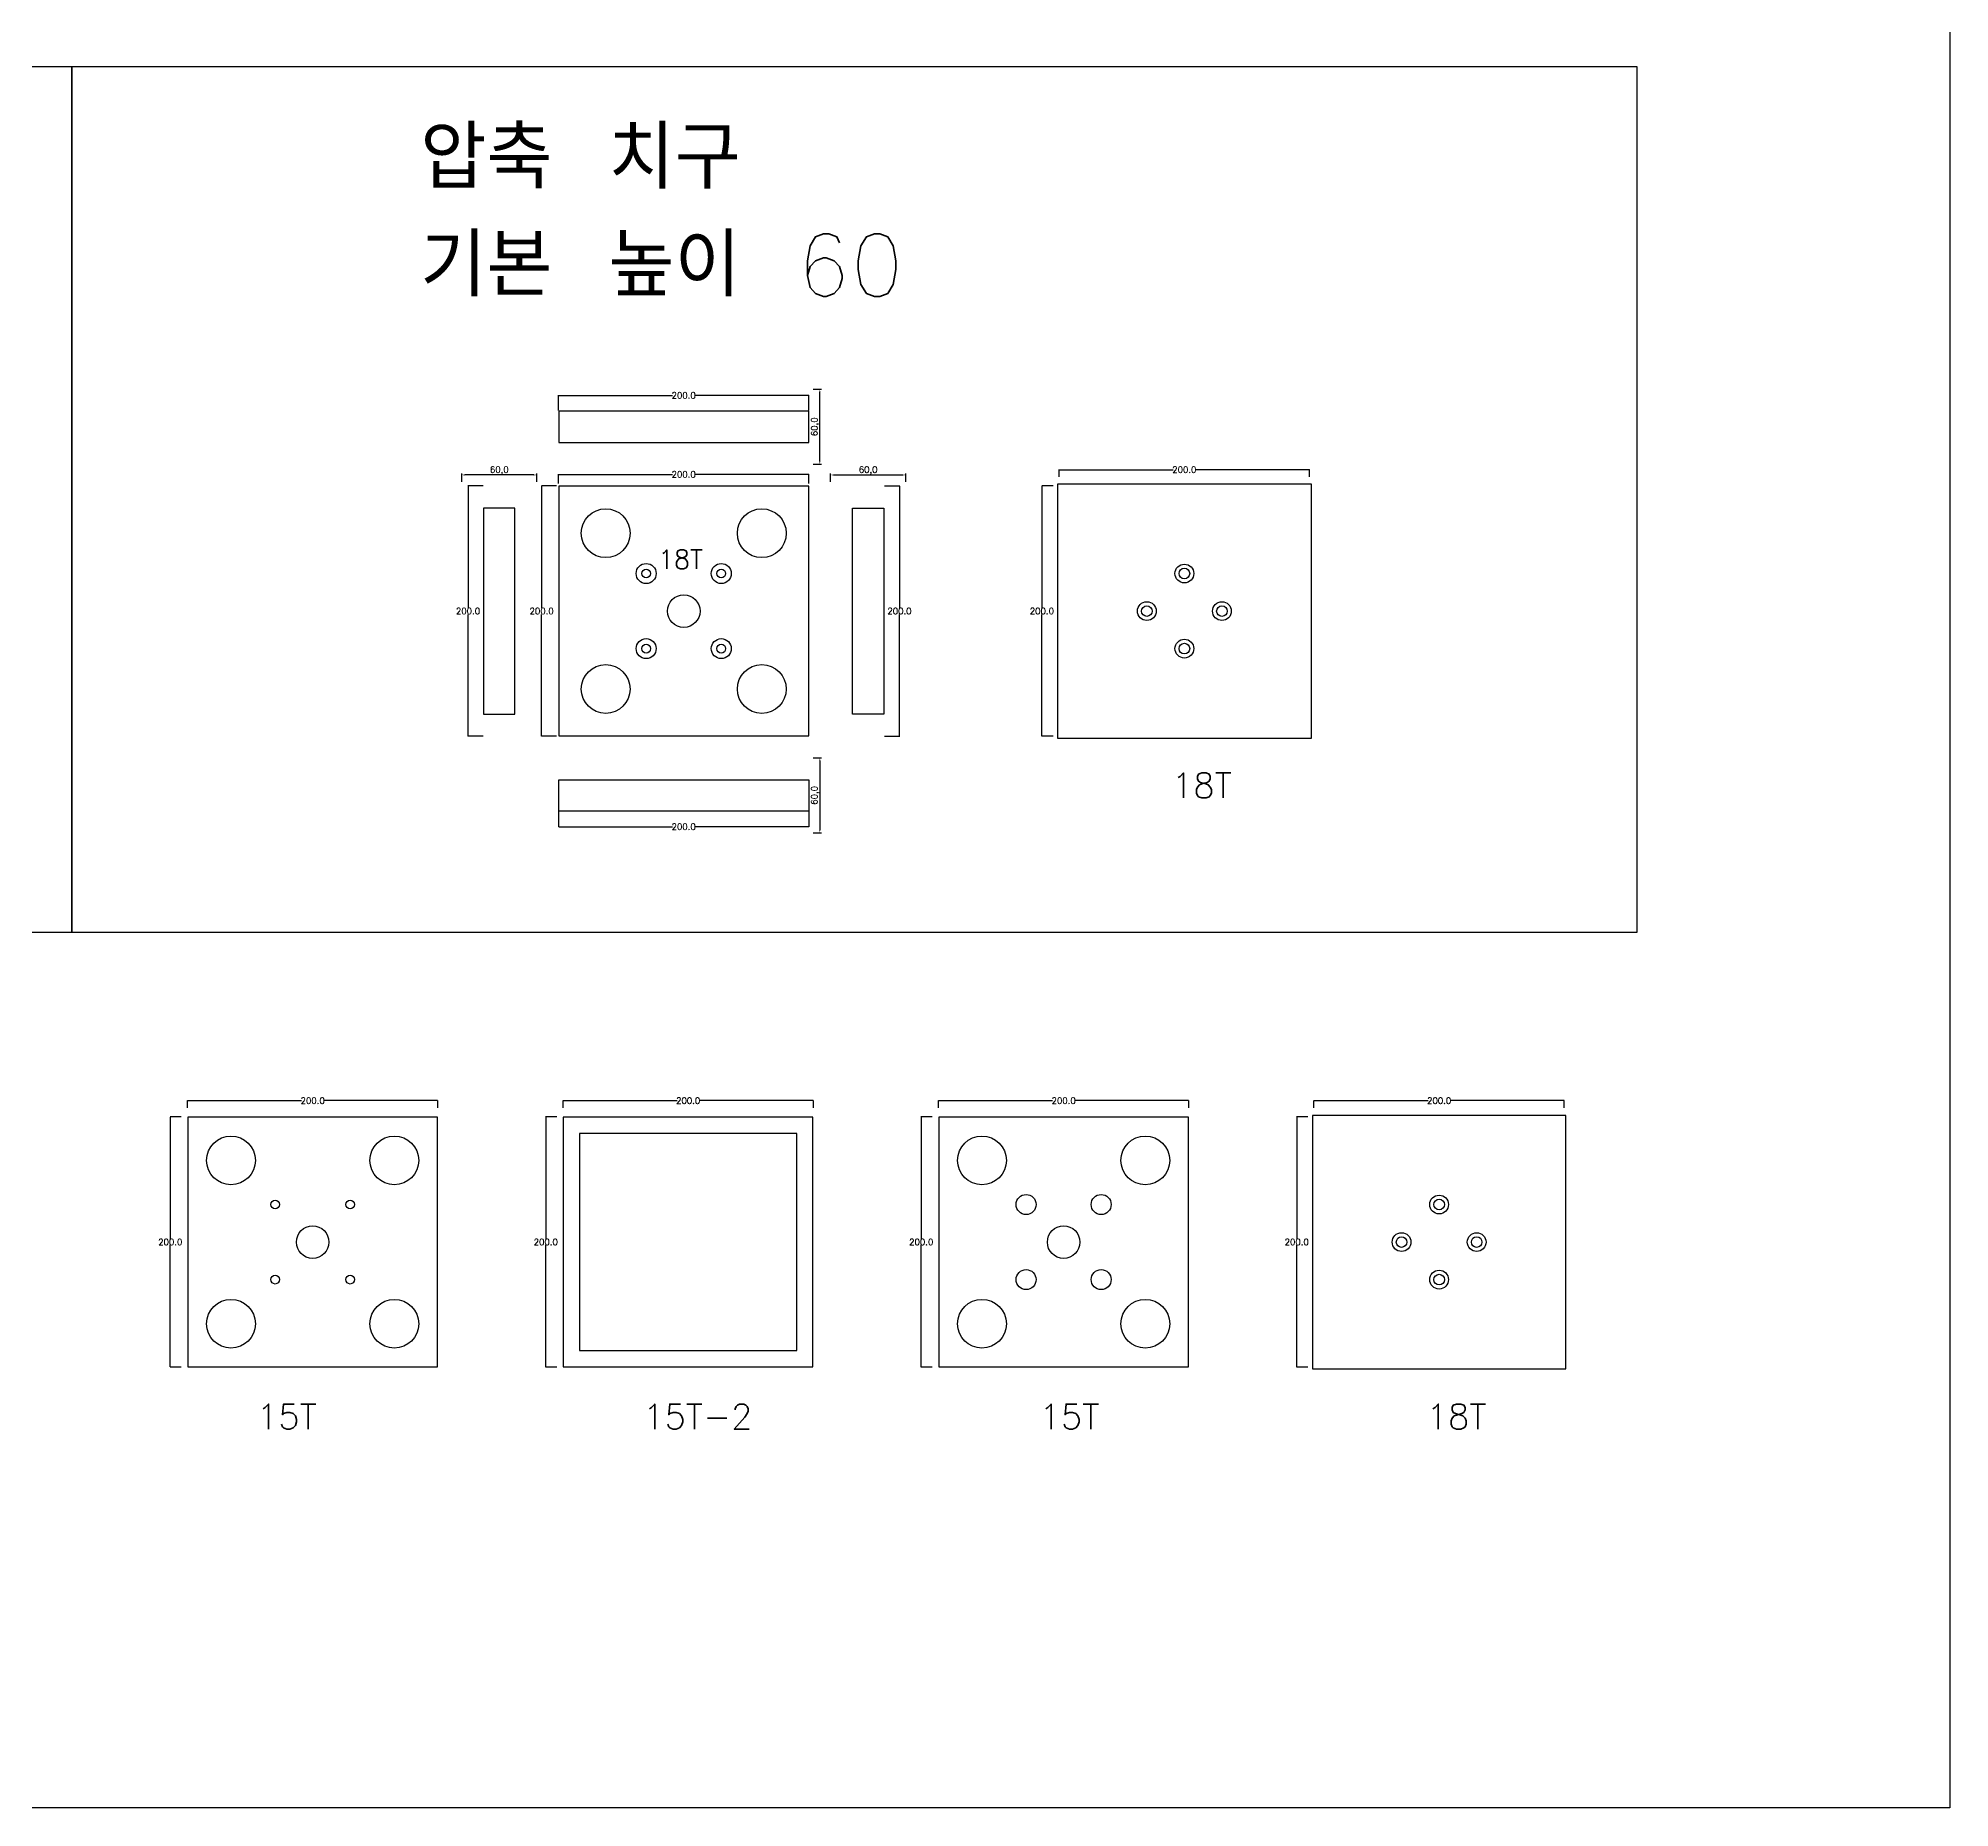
# Model space of a CAD drawing. Header units: millimetres. Extents: x -25 to 19775, y 172 to 9172.
# Drawn here: x 18248 to 19775, y 172 to 1586 of the extents above; entities that cross this region are included whole.
import ezdxf

# ---------------------------------------------------------------- set-up
doc = ezdxf.new("R2010")
doc.units = ezdxf.units.MM
for name, color, linetype in [('TEXT', 7, 'Continuous'), ('볼트 구멍', 7, 'Continuous'), ('치구', 7, 'Continuous'), ('치수', 7, 'Continuous')]:
    doc.layers.add(name, color=color, linetype=linetype)
doc.styles.get("Standard").update_dxf_attribs({"font": 'txt.shx', "bigfont": 'whgtxt.shx'})
doc.dimstyles.new('ISO-25', dxfattribs={"dimtxt": 2.5, "dimasz": 2.5, "dimexe": 1.25, "dimexo": 0.625, "dimtad": 1, "dimtxsty": 'Standard', "dimcen": 2.5, "dimadec": 0, "dimazin": 0, "dimtfac": 1, "dimtmove": 0, "dimatfit": 3, "dimfxl": 0, "dimarcsym": 0})
doc.dimstyles.get("Standard").update_dxf_attribs({"dimtxt": 7, "dimasz": 0.18, "dimexe": 0.18, "dimexo": 0.0625, "dimgap": 0.09, "dimtad": 0, "dimtih": 1, "dimtoh": 1, "dimdec": 1, "dimzin": 0, "dimdsep": 46, "dimtxsty": 'Standard', "dimcen": 0.09, "dimadec": 0, "dimazin": 0, "dimtfac": 1, "dimtdec": 1, "dimtofl": 0, "dimtmove": 0, "dimatfit": 3, "dimfxl": 0, "dimtolj": 1, "dimtzin": 0, "dimarcsym": 0})

# ---------------------------------------------------------------- blocks, each defined once
blk = doc.blocks.new('*D177')
at = {"layer": 'Defpoints', "color": 0}
for p in [(18866.7, 1305.2), (18872.7, 1305.2), (18866.7, 1245.2)]:
    blk.add_point(p, dxfattribs=at)
at = {"layer": '치수', "color": 0, "lineweight": -2}
for p, q in [((18867.3, 1305.2), (18873.9, 1305.2)), ((18872.7, 1247.7), (18872.7, 1302.7)), ((18867.3, 1245.2), (18873.9, 1245.2))]:
    blk.add_line(p, q, dxfattribs=at)
at = {"layer": '치수', "color": 0}
for points in [[(18872.2, 1302.7), (18873.1, 1302.7), (18872.7, 1305.2)], [(18872.2, 1247.7), (18873.1, 1247.7), (18872.7, 1245.2)]]:
    blk.add_solid(points, dxfattribs=at)
at = {"layer": '치수', "color": 0, "insert": (18869.1, 1275.2), "char_height": 5, "attachment_point": 5, "rotation": 90}
blk.add_mtext('60,0', dxfattribs=at)
blk = doc.blocks.new('*D179')
at = {"layer": 'Defpoints', "color": 0}
for p in [(18663.9, 967.7), (18863.9, 967.7), (18663.9, 955.6)]:
    blk.add_point(p, dxfattribs=at)
at = {"layer": '치수', "color": 0, "lineweight": -2}
for p, q in [((18663.9, 967.7), (18663.9, 955.5)), ((18863.9, 967.7), (18863.9, 955.5)), ((18664.1, 955.6), (18755.1, 955.6)), ((18863.8, 955.6), (18772.8, 955.6))]:
    blk.add_line(p, q, dxfattribs=at)
at = {"layer": '치수', "color": 0}
for points in [[(18664.1, 955.7), (18664.1, 955.6), (18663.9, 955.6)], [(18863.8, 955.7), (18863.8, 955.6), (18863.9, 955.6)]]:
    blk.add_solid(points, dxfattribs=at)
at = {"layer": '치수', "color": 0, "insert": (18763.9, 955.6), "char_height": 5, "attachment_point": 5}
blk.add_mtext('\\A1;200.0', dxfattribs=at)
blk = doc.blocks.new('*D180')
at = {"layer": 'Defpoints', "color": 0}
for p in [(18863.9, 1237.1), (18663.9, 1229.7), (18863.9, 1229.7)]:
    blk.add_point(p, dxfattribs=at)
at = {"layer": '치수', "color": 0, "lineweight": -2}
for p, q in [((18663.9, 1229.8), (18663.9, 1237.3)), ((18664.1, 1237.1), (18755.1, 1237.1)), ((18863.8, 1237.1), (18772.8, 1237.1)), ((18863.9, 1229.8), (18863.9, 1237.3))]:
    blk.add_line(p, q, dxfattribs=at)
at = {"layer": '치수', "color": 0}
for points in [[(18664.1, 1237.2), (18664.1, 1237.1), (18663.9, 1237.1)], [(18863.8, 1237.2), (18863.8, 1237.1), (18863.9, 1237.1)]]:
    blk.add_solid(points, dxfattribs=at)
at = {"layer": '치수', "color": 0, "insert": (18763.9, 1237.1), "char_height": 5, "attachment_point": 5}
blk.add_mtext('\\A1;200.0', dxfattribs=at)
blk = doc.blocks.new('*D181')
at = {"layer": 'Defpoints', "color": 0}
for p in [(18867.5, 736.8), (18667.5, 730.9), (18867.5, 730.9)]:
    blk.add_point(p, dxfattribs=at)
at = {"layer": '치수', "color": 0, "lineweight": -2}
for p, q in [((18667.5, 731), (18667.5, 737)), ((18667.6, 736.8), (18758.6, 736.8)), ((18867.3, 736.8), (18776.3, 736.8)), ((18867.5, 731), (18867.5, 737))]:
    blk.add_line(p, q, dxfattribs=at)
at = {"layer": '치수', "color": 0}
for points in [[(18667.6, 736.8), (18667.6, 736.7), (18667.5, 736.8)], [(18867.3, 736.8), (18867.3, 736.7), (18867.5, 736.8)]]:
    blk.add_solid(points, dxfattribs=at)
at = {"layer": '치수', "color": 0, "insert": (18767.5, 736.8), "char_height": 5, "attachment_point": 5}
blk.add_mtext('\\A1;200.0', dxfattribs=at)
blk = doc.blocks.new('*D182')
at = {"layer": 'Defpoints', "color": 0}
for p in [(18362.6, 723.8), (18353.7, 523.8), (18362.6, 523.8)]:
    blk.add_point(p, dxfattribs=at)
at = {"layer": '치수', "color": 0, "lineweight": -2}
for p, q in [((18362.5, 723.8), (18353.5, 723.8)), ((18353.7, 723.6), (18353.7, 626.4)), ((18353.7, 524), (18353.7, 621.2)), ((18362.5, 523.8), (18353.5, 523.8))]:
    blk.add_line(p, q, dxfattribs=at)
at = {"layer": '치수', "color": 0}
for points in [[(18353.6, 723.6), (18353.7, 723.6), (18353.7, 723.8)], [(18353.6, 524), (18353.7, 524), (18353.7, 523.8)]]:
    blk.add_solid(points, dxfattribs=at)
at = {"layer": '치수', "color": 0, "insert": (18353.7, 623.8), "char_height": 5, "attachment_point": 5}
blk.add_mtext('\\A1;200.0', dxfattribs=at)
blk = doc.blocks.new('*D183')
at = {"layer": 'Defpoints', "color": 0}
for p in [(18662.6, 723.8), (18653.7, 523.8), (18662.6, 523.8)]:
    blk.add_point(p, dxfattribs=at)
at = {"layer": '치수', "color": 0, "lineweight": -2}
for p, q in [((18662.5, 723.8), (18653.5, 723.8)), ((18653.7, 723.6), (18653.7, 626.4)), ((18653.7, 524), (18653.7, 621.2)), ((18662.5, 523.8), (18653.5, 523.8))]:
    blk.add_line(p, q, dxfattribs=at)
at = {"layer": '치수', "color": 0}
for points in [[(18653.6, 723.6), (18653.7, 723.6), (18653.7, 723.8)], [(18653.6, 524), (18653.7, 524), (18653.7, 523.8)]]:
    blk.add_solid(points, dxfattribs=at)
at = {"layer": '치수', "color": 0, "insert": (18653.7, 623.8), "char_height": 5, "attachment_point": 5}
blk.add_mtext('\\A1;200.0', dxfattribs=at)
blk = doc.blocks.new('*D194')
at = {"layer": 'Defpoints', "color": 0}
for p in [(18586.6, 1236.7), (18586.6, 1230.7), (18646.6, 1230.7)]:
    blk.add_point(p, dxfattribs=at)
at = {"layer": '치수', "color": 0, "lineweight": -2}
for p, q in [((18586.6, 1231.3), (18586.6, 1237.9)), ((18646.6, 1231.3), (18646.6, 1237.9)), ((18644.1, 1236.7), (18589.1, 1236.7))]:
    blk.add_line(p, q, dxfattribs=at)
at = {"layer": '치수', "color": 0}
for points in [[(18589.1, 1237.1), (18589.1, 1236.2), (18586.6, 1236.7)], [(18644.1, 1237.1), (18644.1, 1236.2), (18646.6, 1236.7)]]:
    blk.add_solid(points, dxfattribs=at)
at = {"layer": '치수', "color": 0, "insert": (18616.6, 1240.2), "char_height": 5, "attachment_point": 5}
blk.add_mtext('60,0', dxfattribs=at)
blk = doc.blocks.new('*D196')
at = {"layer": 'Defpoints', "color": 0}
for p in [(18603.6, 1227.9), (18591.6, 1027.9), (18603.6, 1027.9)]:
    blk.add_point(p, dxfattribs=at)
at = {"layer": '치수', "color": 0, "lineweight": -2}
for p, q in [((18603.6, 1227.9), (18591.4, 1227.9)), ((18591.6, 1227.7), (18591.6, 1130.5)), ((18591.6, 1028.1), (18591.6, 1125.3)), ((18603.6, 1027.9), (18591.4, 1027.9))]:
    blk.add_line(p, q, dxfattribs=at)
at = {"layer": '치수', "color": 0}
for points in [[(18591.5, 1227.7), (18591.6, 1227.7), (18591.6, 1227.9)], [(18591.5, 1028.1), (18591.6, 1028.1), (18591.6, 1027.9)]]:
    blk.add_solid(points, dxfattribs=at)
at = {"layer": '치수', "color": 0, "insert": (18591.6, 1127.9), "char_height": 5, "attachment_point": 5}
blk.add_mtext('\\A1;200.0', dxfattribs=at)
blk = doc.blocks.new('*D197')
at = {"layer": 'Defpoints', "color": 0}
for p in [(18662.5, 1227.9), (18650.4, 1027.9), (18662.5, 1027.9)]:
    blk.add_point(p, dxfattribs=at)
at = {"layer": '치수', "color": 0, "lineweight": -2}
for p, q in [((18662.4, 1227.9), (18650.2, 1227.9)), ((18650.4, 1227.7), (18650.4, 1130.5)), ((18650.4, 1028.1), (18650.4, 1125.3)), ((18662.4, 1027.9), (18650.2, 1027.9))]:
    blk.add_line(p, q, dxfattribs=at)
at = {"layer": '치수', "color": 0}
for points in [[(18650.4, 1227.7), (18650.4, 1227.7), (18650.4, 1227.9)], [(18650.4, 1028.1), (18650.4, 1028.1), (18650.4, 1027.9)]]:
    blk.add_solid(points, dxfattribs=at)
at = {"layer": '치수', "color": 0, "insert": (18650.4, 1127.9), "char_height": 5, "attachment_point": 5}
blk.add_mtext('\\A1;200.0', dxfattribs=at)
blk = doc.blocks.new('*D199')
at = {"layer": 'Defpoints', "color": 0}
for p in [(18567.5, 736.8), (18367.5, 730.9), (18567.5, 730.9)]:
    blk.add_point(p, dxfattribs=at)
at = {"layer": '치수', "color": 0, "lineweight": -2}
for p, q in [((18367.5, 731), (18367.5, 737)), ((18367.6, 736.8), (18458.6, 736.8)), ((18567.3, 736.8), (18476.3, 736.8)), ((18567.5, 731), (18567.5, 737))]:
    blk.add_line(p, q, dxfattribs=at)
at = {"layer": '치수', "color": 0}
for points in [[(18367.6, 736.8), (18367.6, 736.7), (18367.5, 736.8)], [(18567.3, 736.8), (18567.3, 736.7), (18567.5, 736.8)]]:
    blk.add_solid(points, dxfattribs=at)
at = {"layer": '치수', "color": 0, "insert": (18467.5, 736.8), "char_height": 5, "attachment_point": 5}
blk.add_mtext('\\A1;200.0', dxfattribs=at)
blk = doc.blocks.new('*D200')
at = {"layer": 'Defpoints', "color": 0}
for p in [(18962.6, 723.8), (18953.7, 523.8), (18962.6, 523.8)]:
    blk.add_point(p, dxfattribs=at)
at = {"layer": '치수', "color": 0, "lineweight": -2}
for p, q in [((18962.5, 723.8), (18953.5, 723.8)), ((18953.7, 723.6), (18953.7, 626.4)), ((18953.7, 524), (18953.7, 621.2)), ((18962.5, 523.8), (18953.5, 523.8))]:
    blk.add_line(p, q, dxfattribs=at)
at = {"layer": '치수', "color": 0}
for points in [[(18953.6, 723.6), (18953.7, 723.6), (18953.7, 723.8)], [(18953.6, 524), (18953.7, 524), (18953.7, 523.8)]]:
    blk.add_solid(points, dxfattribs=at)
at = {"layer": '치수', "color": 0, "insert": (18953.7, 623.8), "char_height": 5, "attachment_point": 5}
blk.add_mtext('\\A1;200.0', dxfattribs=at)
blk = doc.blocks.new('*D201')
at = {"layer": 'Defpoints', "color": 0}
for p in [(19262.6, 723.8), (19253.7, 523.8), (19262.6, 523.8)]:
    blk.add_point(p, dxfattribs=at)
at = {"layer": '치수', "color": 0, "lineweight": -2}
for p, q in [((19262.5, 723.8), (19253.5, 723.8)), ((19253.7, 723.6), (19253.7, 626.4)), ((19253.7, 524), (19253.7, 621.2)), ((19262.5, 523.8), (19253.5, 523.8))]:
    blk.add_line(p, q, dxfattribs=at)
at = {"layer": '치수', "color": 0}
for points in [[(19253.6, 723.6), (19253.7, 723.6), (19253.7, 723.8)], [(19253.6, 524), (19253.7, 524), (19253.7, 523.8)]]:
    blk.add_solid(points, dxfattribs=at)
at = {"layer": '치수', "color": 0, "insert": (19253.7, 623.8), "char_height": 5, "attachment_point": 5}
blk.add_mtext('\\A1;200.0', dxfattribs=at)
blk = doc.blocks.new('*D202')
at = {"layer": 'Defpoints', "color": 0}
for p in [(18881.3, 1230.7), (18941.3, 1236.7), (18941.3, 1230.7)]:
    blk.add_point(p, dxfattribs=at)
at = {"layer": '치수', "color": 0, "lineweight": -2}
for p, q in [((18881.3, 1231.3), (18881.3, 1237.9)), ((18941.3, 1231.3), (18941.3, 1237.9)), ((18883.8, 1236.7), (18938.8, 1236.7))]:
    blk.add_line(p, q, dxfattribs=at)
at = {"layer": '치수', "color": 0}
for points in [[(18883.8, 1237.1), (18883.8, 1236.2), (18881.3, 1236.7)], [(18938.8, 1237.1), (18938.8, 1236.2), (18941.3, 1236.7)]]:
    blk.add_solid(points, dxfattribs=at)
at = {"layer": '치수', "color": 0, "insert": (18911.3, 1240.2), "char_height": 5, "attachment_point": 5}
blk.add_mtext('60,0', dxfattribs=at)
blk = doc.blocks.new('*D203')
at = {"layer": 'Defpoints', "color": 0}
for p in [(19263.9, 1240.9), (19063.9, 1235), (19263.9, 1235)]:
    blk.add_point(p, dxfattribs=at)
at = {"layer": '치수', "color": 0, "lineweight": -2}
for p, q in [((19063.9, 1235.1), (19063.9, 1241.1)), ((19064.1, 1240.9), (19155.1, 1240.9)), ((19263.8, 1240.9), (19172.8, 1240.9)), ((19263.9, 1235.1), (19263.9, 1241.1))]:
    blk.add_line(p, q, dxfattribs=at)
at = {"layer": '치수', "color": 0}
for points in [[(19064.1, 1240.9), (19064.1, 1240.9), (19063.9, 1240.9)], [(19263.8, 1240.9), (19263.8, 1240.9), (19263.9, 1240.9)]]:
    blk.add_solid(points, dxfattribs=at)
at = {"layer": '치수', "color": 0, "insert": (19163.9, 1240.9), "char_height": 5, "attachment_point": 5}
blk.add_mtext('\\A1;200.0', dxfattribs=at)
blk = doc.blocks.new('*D204')
at = {"layer": 'Defpoints', "color": 0}
for p in [(18866.7, 1010.7), (18866.7, 950.7), (18872.7, 950.7)]:
    blk.add_point(p, dxfattribs=at)
at = {"layer": '치수', "color": 0, "lineweight": -2}
for p, q in [((18867.3, 1010.7), (18873.9, 1010.7)), ((18872.7, 1008.2), (18872.7, 953.2)), ((18867.3, 950.7), (18873.9, 950.7))]:
    blk.add_line(p, q, dxfattribs=at)
at = {"layer": '치수', "color": 0}
for points in [[(18872.2, 1008.2), (18873.1, 1008.2), (18872.7, 1010.7)], [(18872.2, 953.2), (18873.1, 953.2), (18872.7, 950.7)]]:
    blk.add_solid(points, dxfattribs=at)
at = {"layer": '치수', "color": 0, "insert": (18869.1, 980.7), "char_height": 5, "attachment_point": 5, "rotation": 90}
blk.add_mtext('60,0', dxfattribs=at)
blk = doc.blocks.new('*D205')
at = {"layer": 'Defpoints', "color": 0}
for p in [(19059.1, 1227.9), (19050.1, 1027.9), (19059.1, 1027.9)]:
    blk.add_point(p, dxfattribs=at)
at = {"layer": '치수', "color": 0, "lineweight": -2}
for p, q in [((19059, 1227.9), (19050, 1227.9)), ((19050.1, 1227.7), (19050.1, 1130.5)), ((19050.1, 1028.1), (19050.1, 1125.3)), ((19059, 1027.9), (19050, 1027.9))]:
    blk.add_line(p, q, dxfattribs=at)
at = {"layer": '치수', "color": 0}
for points in [[(19050.1, 1227.7), (19050.2, 1227.7), (19050.1, 1227.9)], [(19050.1, 1028.1), (19050.2, 1028.1), (19050.1, 1027.9)]]:
    blk.add_solid(points, dxfattribs=at)
at = {"layer": '치수', "color": 0, "insert": (19050.1, 1127.9), "char_height": 5, "attachment_point": 5}
blk.add_mtext('\\A1;200.0', dxfattribs=at)
blk = doc.blocks.new('*D206')
at = {"layer": 'Defpoints', "color": 0}
for p in [(18924.2, 1227.9), (18924.2, 1027.9), (18936.3, 1027.9)]:
    blk.add_point(p, dxfattribs=at)
at = {"layer": '치수', "color": 0, "lineweight": -2}
for p, q in [((18924.3, 1227.9), (18936.5, 1227.9)), ((18936.3, 1227.7), (18936.3, 1130.5)), ((18936.3, 1028.1), (18936.3, 1125.3)), ((18924.3, 1027.9), (18936.5, 1027.9))]:
    blk.add_line(p, q, dxfattribs=at)
at = {"layer": '치수', "color": 0}
for points in [[(18936.3, 1227.7), (18936.3, 1227.7), (18936.3, 1227.9)], [(18936.3, 1028.1), (18936.3, 1028.1), (18936.3, 1027.9)]]:
    blk.add_solid(points, dxfattribs=at)
at = {"layer": '치수', "color": 0, "insert": (18936.3, 1127.9), "char_height": 5, "attachment_point": 5}
blk.add_mtext('\\A1;200.0', dxfattribs=at)
blk = doc.blocks.new('*D207')
at = {"layer": 'Defpoints', "color": 0}
for p in [(19167.5, 736.8), (18967.5, 730.9), (19167.5, 730.9)]:
    blk.add_point(p, dxfattribs=at)
at = {"layer": '치수', "color": 0, "lineweight": -2}
for p, q in [((18967.5, 731), (18967.5, 737)), ((18967.6, 736.8), (19058.6, 736.8)), ((19167.3, 736.8), (19076.3, 736.8)), ((19167.5, 731), (19167.5, 737))]:
    blk.add_line(p, q, dxfattribs=at)
at = {"layer": '치수', "color": 0}
for points in [[(18967.6, 736.8), (18967.6, 736.7), (18967.5, 736.8)], [(19167.3, 736.8), (19167.3, 736.7), (19167.5, 736.8)]]:
    blk.add_solid(points, dxfattribs=at)
at = {"layer": '치수', "color": 0, "insert": (19067.5, 736.8), "char_height": 5, "attachment_point": 5}
blk.add_mtext('\\A1;200.0', dxfattribs=at)
blk = doc.blocks.new('*D208')
at = {"layer": 'Defpoints', "color": 0}
for p in [(19467.5, 736.8), (19267.5, 730.9), (19467.5, 730.9)]:
    blk.add_point(p, dxfattribs=at)
at = {"layer": '치수', "color": 0, "lineweight": -2}
for p, q in [((19267.5, 731), (19267.5, 737)), ((19267.6, 736.8), (19358.6, 736.8)), ((19467.3, 736.8), (19376.3, 736.8)), ((19467.5, 731), (19467.5, 737))]:
    blk.add_line(p, q, dxfattribs=at)
at = {"layer": '치수', "color": 0}
for points in [[(19267.6, 736.8), (19267.6, 736.7), (19267.5, 736.8)], [(19467.3, 736.8), (19467.3, 736.7), (19467.5, 736.8)]]:
    blk.add_solid(points, dxfattribs=at)
at = {"layer": '치수', "color": 0, "insert": (19367.5, 736.8), "char_height": 5, "attachment_point": 5}
blk.add_mtext('\\A1;200.0', dxfattribs=at)
blk = doc.blocks.new('*D209')
at = {"layer": 'Defpoints', "color": 0}
for p in [(18663.9, 1300.2), (18663.9, 1288.1), (18863.9, 1288.1)]:
    blk.add_point(p, dxfattribs=at)
at = {"layer": '치수', "color": 0, "lineweight": -2}
for p, q in [((18663.9, 1288.2), (18663.9, 1300.4)), ((18664.1, 1300.2), (18755.1, 1300.2)), ((18863.8, 1300.2), (18772.8, 1300.2)), ((18863.9, 1288.2), (18863.9, 1300.4))]:
    blk.add_line(p, q, dxfattribs=at)
at = {"layer": '치수', "color": 0}
for points in [[(18664.1, 1300.2), (18664.1, 1300.1), (18663.9, 1300.2)], [(18863.8, 1300.2), (18863.8, 1300.1), (18863.9, 1300.2)]]:
    blk.add_solid(points, dxfattribs=at)
at = {"layer": '치수', "color": 0, "insert": (18763.9, 1300.2), "char_height": 5, "attachment_point": 5}
blk.add_mtext('\\A1;200.0', dxfattribs=at)

msp = doc.modelspace()

# ---------------------------------------------------------------- linework, layer by layer
at = {"layer": 'TEXT', "color": 6}
for p, q in [((19775.462, 9171.825), (19775.462, 171.825)), ((19775.462, 171.825), (-24.538, 171.825))]:
    msp.add_line(p, q, dxfattribs=at)
for points in [[(17152.407, 1563.104), (18275.066, 1563.104), (18275.066, 871.243), (17152.407, 871.243)], [(18275.066, 1563.104), (19525.384, 1563.104), (19525.384, 871.243), (18275.066, 871.243)]]:
    msp.add_lwpolyline(points, close=True, dxfattribs=at)
at = {"layer": '볼트 구멍', "color": 3}
for centre, radius in [((18733.944, 1157.912), 8), ((18793.944, 1157.912), 8), ((19163.944, 1157.912), 4.25), ((18763.944, 1127.912), 13), ((19133.944, 1127.912), 4.25), ((19193.944, 1127.912), 4.25), ((18733.944, 1097.912), 8), ((18793.944, 1097.912), 8), ((19163.944, 1097.912), 4.25), ((18437.468, 653.786), 3.5), ((18497.468, 653.786), 3.5), ((19037.468, 653.786), 8), ((19097.468, 653.786), 8), ((19367.468, 653.786), 4.25), ((18467.468, 623.786), 13), ((19067.468, 623.786), 13), ((19337.468, 623.786), 4.25), ((19397.468, 623.786), 4.25), ((18437.468, 593.786), 3.5), ((18497.468, 593.786), 3.5), ((19037.468, 593.786), 8), ((19097.468, 593.786), 8), ((19367.468, 593.786), 4.25)]:
    msp.add_circle(centre, radius, dxfattribs=at)
at = {"layer": '볼트 구멍', "color": 1}
for centre, radius in [((18733.944, 1157.912), 3.5), ((18793.944, 1157.912), 3.5), ((18763.944, 1127.912), 13), ((18733.944, 1097.912), 3.5), ((18793.944, 1097.912), 3.5)]:
    msp.add_circle(centre, radius, dxfattribs=at)
at = {"layer": '볼트 구멍', "color": 6}
for centre in [(19163.944, 1157.912), (19133.944, 1127.912), (19193.944, 1127.912), (19163.944, 1097.912), (19367.468, 653.786), (19337.468, 623.786), (19397.468, 623.786), (19367.468, 593.786)]:
    msp.add_circle(centre, 7.5, dxfattribs=at)
at = {"layer": '치구'}
for points in [[(18863.794, 1262.662), (18863.794, 1287.662), (18664.094, 1287.662), (18664.094, 1262.662)], [(18664.094, 1227.662), (18664.094, 1028.162), (18863.794, 1028.162), (18863.794, 1227.662)], [(19062.444, 1229.412), (19062.444, 1026.412), (19265.444, 1026.412), (19265.444, 1229.412)], [(18629.094, 1210.262), (18604.094, 1210.262), (18604.094, 1045.562), (18629.094, 1045.562)], [(18898.794, 1210.262), (18923.794, 1210.262), (18923.794, 1045.562), (18898.794, 1045.562)], [(18863.794, 993.162), (18863.794, 968.162), (18664.094, 968.162), (18664.094, 993.162)], [(18367.718, 723.536), (18367.718, 524.036), (18567.218, 524.036), (18567.218, 723.536)], [(18667.718, 723.536), (18667.718, 524.036), (18867.218, 524.036), (18867.218, 723.536)], [(18967.718, 723.536), (18967.718, 524.036), (19167.218, 524.036), (19167.218, 723.536)], [(19266.218, 725.036), (19266.218, 522.536), (19468.718, 522.536), (19468.718, 725.036)], [(18680.718, 710.536), (18680.718, 537.036), (18854.218, 537.036), (18854.218, 710.536)]]:
    msp.add_lwpolyline(points, close=True, dxfattribs=at)
for centre in [(18701.594, 1190.162), (18826.294, 1190.162), (18701.594, 1065.662), (18826.294, 1065.662), (18402.218, 689.036), (18532.718, 689.036), (19002.218, 689.036), (19132.718, 689.036), (18402.218, 558.536), (18532.718, 558.536), (19002.218, 558.536), (19132.718, 558.536)]:
    msp.add_circle(centre, 19.5, dxfattribs=at)

# ---------------------------------------------------------------- texts
at = {"layer": 'TEXT'}
for s, p in [('압축 치구', (18553.395, 1465.266)), ('기본 높이 60', (18553.395, 1379.289))]:
    msp.add_text(s, height=50, dxfattribs=at).set_placement(p)
at = {"layer": 'TEXT', "color": 1}
for s, height, p in [('18T', 15, (18743.265, 1161.731)), ('18T', 20, (19153.804, 978.675)), ('15T', 20, (18422.786, 474.399)), ('15T-2', 20, (18731.393, 474.399)), ('15T', 20, (19048.062, 474.399)), ('18T', 20, (19357.328, 474.399))]:
    msp.add_text(s, height=height, dxfattribs=at).set_placement(p)

# ---------------------------------------------------------------- dimensions: what is measured, and where the dimension line sits
at = {"layer": '치수', "color": 4}
for base, p1, p2, dimstyle, override, picture, middle in [((18663.944, 1300.18), (18863.944, 1288.11), (18663.944, 1288.11), 'Standard', {"dimtxt": 5}, '*D209', (18763.944, 1300.18)), ((18863.944, 1237.134), (18663.944, 1229.737), (18863.944, 1229.737), 'Standard', {"dimtxt": 5}, '*D180', (18763.944, 1237.134)), ((18941.294, 1236.655), (18881.294, 1230.669), (18941.294, 1230.669), 'ISO-25', {"dimtxt": 5, "dimdec": 1, "dimzin": 0, "dimtdec": 1}, '*D202', (18911.294, 1240.197)), ((19263.944, 1240.903), (19063.944, 1235.019), (19263.944, 1235.019), 'Standard', {"dimtxt": 5}, '*D203', (19163.944, 1240.903)), ((18663.944, 955.644), (18863.944, 967.714), (18663.944, 967.714), 'Standard', {"dimtxt": 5}, '*D179', (18763.944, 955.644)), ((18567.468, 736.777), (18367.468, 730.893), (18567.468, 730.893), 'Standard', {"dimtxt": 5}, '*D199', (18467.468, 736.777)), ((18867.468, 736.777), (18667.468, 730.893), (18867.468, 730.893), 'Standard', {"dimtxt": 5}, '*D181', (18767.468, 736.777)), ((19167.468, 736.777), (18967.468, 730.893), (19167.468, 730.893), 'Standard', {"dimtxt": 5}, '*D207', (19067.468, 736.777)), ((19467.468, 736.777), (19267.468, 730.893), (19467.468, 730.893), 'Standard', {"dimtxt": 5}, '*D208', (19367.468, 736.777))]:
    dim = msp.add_linear_dim(base=base, p1=p1, p2=p2, dimstyle=dimstyle, override=override, dxfattribs=at)
    dim.commit()
    dim.dimension.update_dxf_attribs({"geometry": picture, "text_midpoint": middle})
for base, p1, p2, angle, dimstyle, override, picture, middle in [((18872.654, 1305.162), (18866.668, 1245.162), (18866.668, 1305.162), 90, 'ISO-25', {"dimtxt": 5, "dimdec": 1, "dimzin": 0, "dimtdec": 1}, '*D177', (18869.113, 1275.162)), ((18586.594, 1236.655), (18646.594, 1230.669), (18586.594, 1230.669), 180, 'ISO-25', {"dimtxt": 5, "dimdec": 1, "dimzin": 0, "dimtdec": 1}, '*D194', (18616.594, 1240.197)), ((18591.577, 1027.912), (18603.646, 1227.912), (18603.646, 1027.912), 90, 'Standard', {"dimtxt": 5}, '*D196', (18591.577, 1127.912)), ((18650.415, 1027.912), (18662.484, 1227.912), (18662.484, 1027.912), 90, 'Standard', {"dimtxt": 5}, '*D197', (18650.415, 1127.912)), ((18936.312, 1027.912), (18924.243, 1227.912), (18924.243, 1027.912), 90, 'Standard', {"dimtxt": 5}, '*D206', (18936.312, 1127.912)), ((19050.148, 1027.912), (19059.053, 1227.912), (19059.053, 1027.912), 90, 'Standard', {"dimtxt": 5}, '*D205', (19050.148, 1127.912)), ((18872.654, 950.662), (18866.668, 1010.662), (18866.668, 950.662), 270, 'ISO-25', {"dimtxt": 5, "dimdec": 1, "dimzin": 0, "dimtdec": 1}, '*D204', (18869.113, 980.662)), ((18353.671, 523.786), (18362.576, 723.786), (18362.576, 523.786), 90, 'Standard', {"dimtxt": 5}, '*D182', (18353.671, 623.786)), ((18653.671, 523.786), (18662.576, 723.786), (18662.576, 523.786), 90, 'Standard', {"dimtxt": 5}, '*D183', (18653.671, 623.786)), ((18953.671, 523.786), (18962.576, 723.786), (18962.576, 523.786), 90, 'Standard', {"dimtxt": 5}, '*D200', (18953.671, 623.786)), ((19253.671, 523.786), (19262.576, 723.786), (19262.576, 523.786), 90, 'Standard', {"dimtxt": 5}, '*D201', (19253.671, 623.786))]:
    dim = msp.add_linear_dim(base=base, p1=p1, p2=p2, angle=angle, dimstyle=dimstyle, override=override, dxfattribs=at)
    dim.commit()
    dim.dimension.update_dxf_attribs({"geometry": picture, "text_midpoint": middle})

doc.saveas('drawing.dxf')
